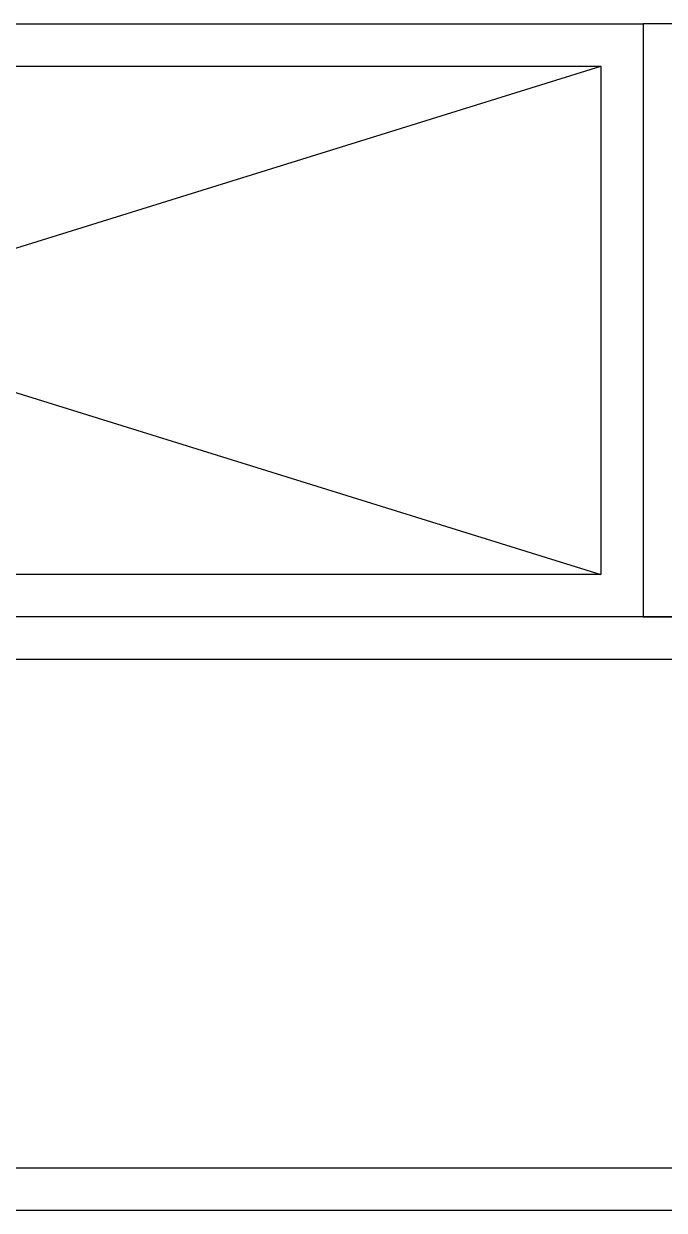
# Model space of a CAD drawing. Header units: millimetres. Extents: x -33522418 to 16198808, y -126322335 to -58690945.
# Drawn here: x -33264886 to -33264509, y -126314423 to -126313723 of the extents above; entities that cross this region are included whole.
import ezdxf

# ---------------------------------------------------------------- set-up
doc = ezdxf.new("R2010")
doc.units = ezdxf.units.MM
doc.header["$LTSCALE"] = 10

msp = doc.modelspace()

# ---------------------------------------------------------------- linework, layer by layer
at = {"color": 8}
for p, q in [((-33265509.5, -126313748.31), (-33264546.16, -126314048.31)), ((-33265509.5, -126314048.31), (-33264546.16, -126313748.31))]:
    msp.add_line(p, q, dxfattribs=at)
at = {"color": 2}
for points in [[(-33265534.5, -126313723.31), (-33264521.16, -126313723.31), (-33264521.16, -126314073.31), (-33265534.5, -126314073.31)], [(-33263507.83, -126313723.31), (-33264521.16, -126313723.31), (-33264521.16, -126314073.31), (-33263507.83, -126314073.31)], [(-33265647.5, -126314423.31), (-33264408.16, -126314423.31), (-33264408.16, -126314073.31), (-33265647.5, -126314073.31)]]:
    msp.add_lwpolyline(points, close=True, dxfattribs=at)
at = {"color": 1}
for points in [[(-33265509.5, -126313748.31), (-33264546.16, -126313748.31), (-33264546.16, -126314048.31), (-33265509.5, -126314048.31)], [(-33265622.5, -126314398.31), (-33264433.16, -126314398.31), (-33264433.16, -126314098.31), (-33265622.5, -126314098.31)]]:
    msp.add_lwpolyline(points, close=True, dxfattribs=at)

doc.saveas('drawing.dxf')
